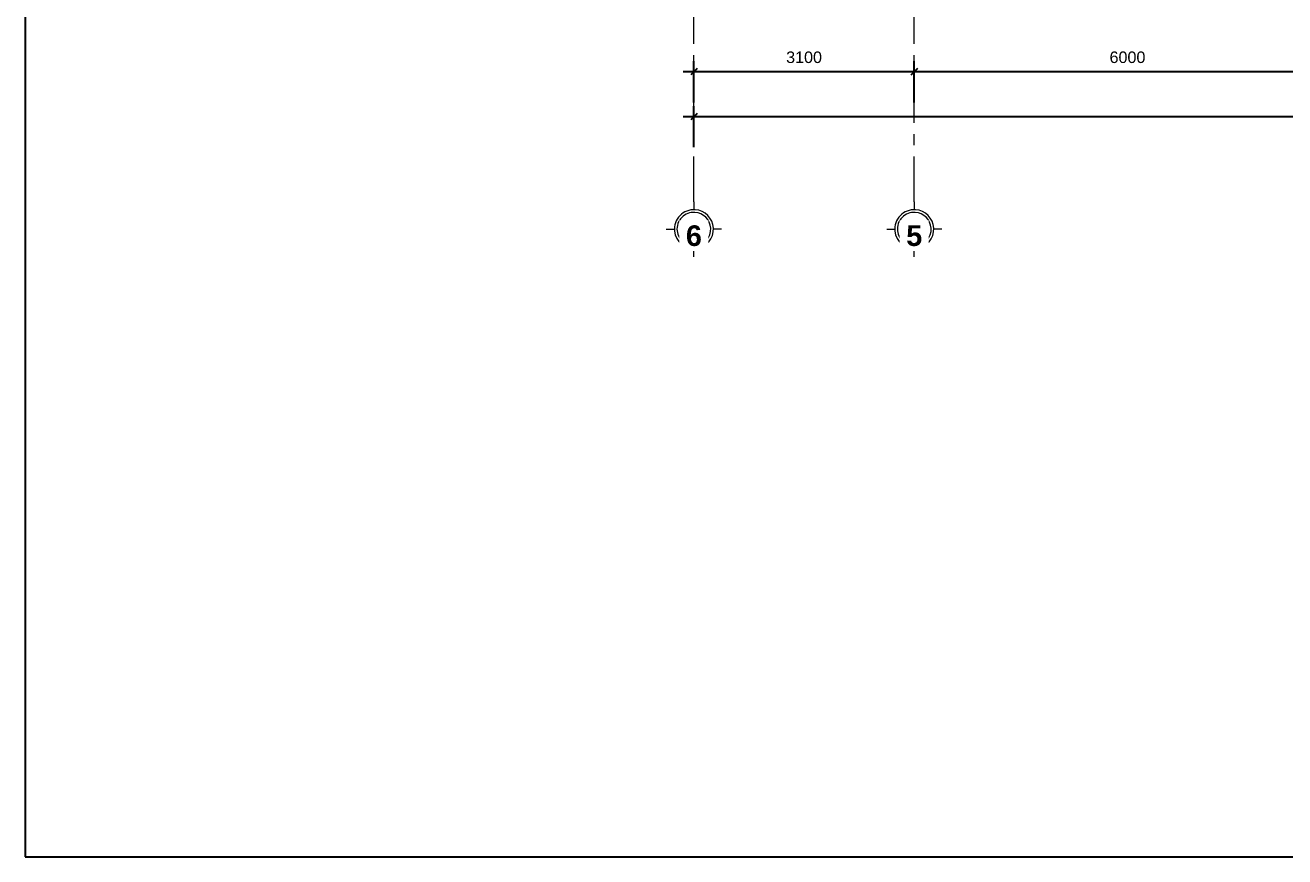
# Model space of a CAD drawing. Header units: millimetres. Extents: x 2164007 to 2324354, y -2513385 to -2308978.
# Drawn here: x 2201896 to 2219618, y -2476776 to -2465074 of the extents above; entities that cross this region are included whole.
import ezdxf

# ---------------------------------------------------------------- set-up
doc = ezdxf.new("R2010")
doc.units = ezdxf.units.MM
doc.linetypes.add('Grid Line', pattern=[22.225, 12.7, -3.175, 3.175, -3.175])
doc.layers.add('5', color=5, linetype='Continuous')
for name, color, linetype, lineweight in [('A-ANNO-DIMS', 211, 'Continuous', 9), ('S-GRID', 8, 'Continuous', 9), ('S-GRID-IDEN', 8, 'Continuous', 9)]:
    doc.layers.add(name, color=color, linetype=linetype, lineweight=lineweight)
doc.styles.add('Arial_1', font='arial.ttf', dxfattribs={"height": 162.282934})
doc.styles.add('Arial_B', font='arialbd.ttf', dxfattribs={"height": 190.266788})
doc.dimstyles.new('Dim_dai_ca_vu', dxfattribs={"dimscale": 304.8, "dimtxt": 165, "dimasz": 0.292969, "dimexe": 0.492126, "dimexo": 0.0625, "dimgap": 0.393701, "dimtad": 1, "dimdec": 0, "dimzin": 0, "dimdsep": 46, "dimtxsty": 'Arial_1', "dimblk1": 'OBLIQUE', "dimblk2": 'OBLIQUE', "dimsah": 1, "dimcen": 0.09, "dimdle": 0.492126, "dimadec": 0, "dimazin": 0, "dimtfac": 1, "dimtdec": 4, "dimtix": 1, "dimtmove": 0, "dimatfit": 3, "dimfxl": 0.984252, "dimfxlon": 1, "dimtvp": 1, "dimtfill": 1, "dimtolj": 1, "dimtzin": 0, "dimarcsym": 2})

# ---------------------------------------------------------------- blocks, each defined once
blk = doc.blocks.new('Grid - Structural Grid-308830-MC 1-1')
at = {"layer": 'S-GRID-IDEN'}
for p, q in [((-9697, -2935), (-9697, -3047)), ((-10085, -3322), (-9972, -3322)), ((-9309, -3322), (-9422, -3322)), ((-9697, -3710), (-9697, -3598))]:
    blk.add_line(p, q, dxfattribs=at)
at = {"layer": 'S-GRID-IDEN', "lineweight": 13}
for start, end in [(86.5906, 185.4173), (3.4094, 86.5906), (185.4173, 275.4173), (275.4173, 3.4094)]:
    blk.add_arc((-9697, -3322), 275, start, end, dxfattribs=at)
at = {"layer": 'S-GRID-IDEN'}
for start, end in [(86.5906, 185.4173), (3.4094, 86.5906), (185.4173, 275.4173), (275.4173, 3.4094)]:
    blk.add_arc((-9697, -3322), 238, start, end, dxfattribs=at)
blk = doc.blocks.new('_Oblique')
at = {"color": 0, "linetype": 'ByBlock', "lineweight": -2}
blk.add_line((-0.5, -0.5), (0.5, 0.5), dxfattribs=at)
blk = doc.blocks.new('*D538')
at = {"layer": 'A-ANNO-DIMS', "color": 0, "lineweight": -2}
for p, q in [((2214404, -2466160), (2214404, -2465579)), ((2220404, -2466160), (2220404, -2465579)), ((2220554, -2465729), (2214254, -2465729))]:
    blk.add_line(p, q, dxfattribs=at)
at = {"layer": 'Defpoints', "color": 0}
for p in [(2214404, -2465729), (2214404, -2466179), (2220404, -2466179)]:
    blk.add_point(p, dxfattribs=at)
at = {"layer": 'A-ANNO-DIMS', "color": 0, "lineweight": -2, "xscale": 89.296875, "yscale": 89.296875, "zscale": 89.296875, "rotation": 180}
blk.add_blockref('_Oblique', (2214404, -2465729), dxfattribs=at)
at = {"layer": 'A-ANNO-DIMS', "color": 0, "lineweight": -2, "xscale": 89.296875, "yscale": 89.296875, "zscale": 89.296875}
blk.add_blockref('_Oblique', (2220404, -2465729), dxfattribs=at)
at = {"layer": 'A-ANNO-DIMS', "color": 0, "insert": (2217404, -2465526), "char_height": 162.3, "attachment_point": 5, "style": 'Arial_1', "bg_fill": 3, "box_fill_scale": 1.1, "bg_fill_color": 256, "bg_fill_true_color": 13158600, "bg_fill_transparency": 6507689}
blk.add_mtext('\\A1;6000', dxfattribs=at)
blk = doc.blocks.new('*D539')
at = {"layer": 'A-ANNO-DIMS', "color": 0, "lineweight": -2}
for p, q in [((2211304, -2466160), (2211304, -2465579)), ((2214404, -2466160), (2214404, -2465579)), ((2214554, -2465729), (2211154, -2465729))]:
    blk.add_line(p, q, dxfattribs=at)
at = {"layer": 'Defpoints', "color": 0}
for p in [(2211304, -2465729), (2211304, -2466179), (2214404, -2466179)]:
    blk.add_point(p, dxfattribs=at)
at = {"layer": 'A-ANNO-DIMS', "color": 0, "lineweight": -2, "xscale": 89.296875, "yscale": 89.296875, "zscale": 89.296875, "rotation": 180}
blk.add_blockref('_Oblique', (2211304, -2465729), dxfattribs=at)
at = {"layer": 'A-ANNO-DIMS', "color": 0, "lineweight": -2, "xscale": 89.296875, "yscale": 89.296875, "zscale": 89.296875}
blk.add_blockref('_Oblique', (2214404, -2465729), dxfattribs=at)
at = {"layer": 'A-ANNO-DIMS', "color": 0, "insert": (2212854, -2465526), "char_height": 162.3, "attachment_point": 5, "style": 'Arial_1', "bg_fill": 3, "box_fill_scale": 1.1, "bg_fill_color": 256, "bg_fill_true_color": 13158600, "bg_fill_transparency": 15847832}
blk.add_mtext('\\A1;3100', dxfattribs=at)
blk = doc.blocks.new('*D540')
at = {"layer": 'A-ANNO-DIMS', "color": 0, "lineweight": -2}
for p, q in [((2211304, -2466792), (2211304, -2466211)), ((2232604, -2466792), (2232604, -2466211)), ((2232754, -2466361), (2211154, -2466361))]:
    blk.add_line(p, q, dxfattribs=at)
at = {"layer": 'Defpoints', "color": 0}
for p in [(2211304, -2466361), (2211304, -2466811), (2232604, -2466811)]:
    blk.add_point(p, dxfattribs=at)
at = {"layer": 'A-ANNO-DIMS', "color": 0, "lineweight": -2, "xscale": 89.296875, "yscale": 89.296875, "zscale": 89.296875, "rotation": 180}
blk.add_blockref('_Oblique', (2211304, -2466361), dxfattribs=at)
at = {"layer": 'A-ANNO-DIMS', "color": 0, "lineweight": -2, "xscale": 89.296875, "yscale": 89.296875, "zscale": 89.296875}
blk.add_blockref('_Oblique', (2232604, -2466361), dxfattribs=at)
at = {"layer": 'A-ANNO-DIMS', "color": 0, "insert": (2221954, -2466158), "char_height": 162.3, "attachment_point": 5, "style": 'Arial_1', "bg_fill": 3, "box_fill_scale": 1.1, "bg_fill_color": 256, "bg_fill_true_color": 13158600, "bg_fill_transparency": 6357028}
blk.add_mtext('\\A1;21300', dxfattribs=at)

msp = doc.modelspace()

# ---------------------------------------------------------------- linework, layer by layer
at = {"layer": '5'}
msp.add_lwpolyline([(2201896, -2476776.3), (2242592.6, -2476776.3), (2242592.6, -2447998), (2201896, -2447998)], close=True, dxfattribs=at)
at = {"layer": 'S-GRID', "linetype": 'Grid Line', "ltscale": 50}
for p, q in [((2211304.1, -2467558), (2211304.1, -2453547.5)), ((2214404.1, -2467558), (2214404.1, -2453547.5))]:
    msp.add_line(p, q, dxfattribs=at)

# ---------------------------------------------------------------- block references
at = {"layer": 'S-GRID-IDEN'}
for p in [(2221001.2, -2464623.2), (2224101.2, -2464623.2)]:
    msp.add_blockref('Grid - Structural Grid-308830-MC 1-1', p, dxfattribs=at)

# ---------------------------------------------------------------- next in the draw order: texts
at = {"layer": 'S-GRID-IDEN', "char_height": 289.967, "width": 260.604, "attachment_point": 2, "line_spacing_factor": 0.938532, "style": 'Arial_B', "bg_fill": 3, "box_fill_scale": 1.25, "bg_fill_color": 0, "bg_fill_transparency": 0}
for s, insert in [('\\fArial|b1|i0|c163|p34|;6', (2211304, -2467890.6)), ('\\fArial|b1|i0|c163|p34|;5', (2214404, -2467890.6))]:
    msp.add_mtext(s, dxfattribs=dict(at, insert=insert))

# ---------------------------------------------------------------- next in the draw order: dimensions: what is measured, and where the dimension line sits
at = {"layer": 'A-ANNO-DIMS'}
dim = msp.add_linear_dim(base=(2214404.1, -2465729.1), p1=(2220404.1, -2466179.1), p2=(2214404.1, -2466179.1), dimstyle='Dim_dai_ca_vu', override={"dimpost": '<>', "dimfxl": 6000}, dxfattribs=at)
dim.commit()
dim.dimension.update_dxf_attribs({"geometry": '*D538', "text_midpoint": (2217404.1, -2465526.2)})

# ---------------------------------------------------------------- next in the draw order: dimensions: what is measured, and where the dimension line sits
dim = msp.add_linear_dim(base=(2211304.1, -2465729.1), p1=(2214404.1, -2466179.1), p2=(2211304.1, -2466179.1), dimstyle='Dim_dai_ca_vu', override={"dimpost": '<>', "dimfxl": 3100}, dxfattribs=at)
dim.commit()
dim.dimension.update_dxf_attribs({"geometry": '*D539', "text_midpoint": (2212854.1, -2465526.1)})

# ---------------------------------------------------------------- next in the draw order: dimensions: what is measured, and where the dimension line sits
dim = msp.add_linear_dim(base=(2211304.1, -2466360.7), p1=(2232604.1, -2466810.7), p2=(2211304.1, -2466810.7), dimstyle='Dim_dai_ca_vu', override={"dimpost": '<>', "dimfxl": 21300}, dxfattribs=at)
dim.commit()
dim.dimension.update_dxf_attribs({"geometry": '*D540', "text_midpoint": (2221954.1, -2466157.8)})

doc.saveas('drawing.dxf')
